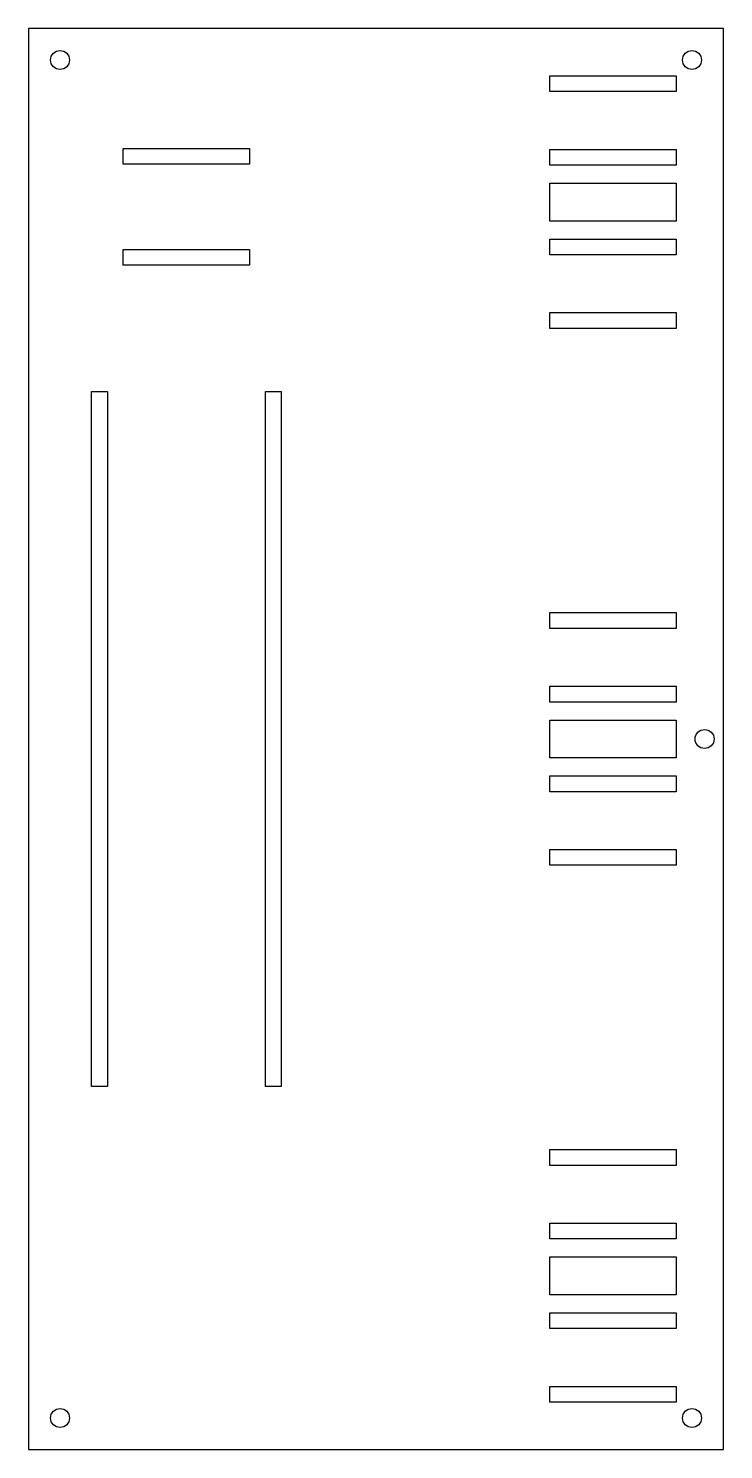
# Model space of a CAD drawing. Header units: millimetres. Extents: x -44 to 176, y -823 to -373.
import ezdxf

# ---------------------------------------------------------------- set-up
doc = ezdxf.new("R2010")
doc.units = ezdxf.units.MM

msp = doc.modelspace()

# ---------------------------------------------------------------- linework, layer by layer
for points in [[(-44.28, -822.96), (175.72, -822.96), (175.72, -372.96), (-44.28, -372.96)], [(160.72, -392.96), (120.72, -392.96), (120.72, -387.96), (160.72, -387.96)], [(25.72, -410.96), (25.72, -415.96), (-14.28, -415.96), (-14.28, -410.96)], [(160.72, -411.26), (160.72, -416.26), (120.72, -416.26), (120.72, -411.26)], [(120.72, -433.96), (120.72, -421.96), (160.72, -421.96), (160.72, -433.96)], [(160.72, -439.66), (160.72, -444.66), (120.72, -444.66), (120.72, -439.66)], [(25.72, -442.96), (25.72, -447.96), (-14.28, -447.96), (-14.28, -442.96)], [(160.72, -462.96), (160.72, -467.96), (120.72, -467.96), (120.72, -462.96)], [(-24.28, -707.96), (-24.28, -487.96), (-19.28, -487.96), (-19.28, -707.96)], [(30.72, -487.96), (35.72, -487.96), (35.72, -707.96), (30.72, -707.96)], [(160.72, -562.96), (120.72, -562.96), (120.72, -557.96), (160.72, -557.96)], [(120.72, -581.26), (160.72, -581.26), (160.72, -586.26), (120.72, -586.26)], [(120.72, -591.96), (160.72, -591.96), (160.72, -603.96), (120.72, -603.96)], [(120.72, -614.66), (120.72, -609.66), (160.72, -609.66), (160.72, -614.66)], [(160.72, -637.96), (120.72, -637.96), (120.72, -632.96), (160.72, -632.96)], [(160.72, -732.96), (120.72, -732.96), (120.72, -727.96), (160.72, -727.96)], [(160.72, -756.26), (120.72, -756.26), (120.72, -751.26), (160.72, -751.26)], [(160.72, -761.96), (160.72, -773.96), (120.72, -773.96), (120.72, -761.96)], [(160.72, -784.66), (120.72, -784.66), (120.72, -779.66), (160.72, -779.66)], [(160.72, -802.96), (160.72, -807.96), (120.72, -807.96), (120.72, -802.96)]]:
    msp.add_lwpolyline(points, close=True)
for centre in [(-34.28, -382.96), (165.72, -382.96), (169.72, -597.96), (-34.28, -812.96), (165.72, -812.96)]:
    msp.add_circle(centre, 3)

doc.saveas('drawing.dxf')
